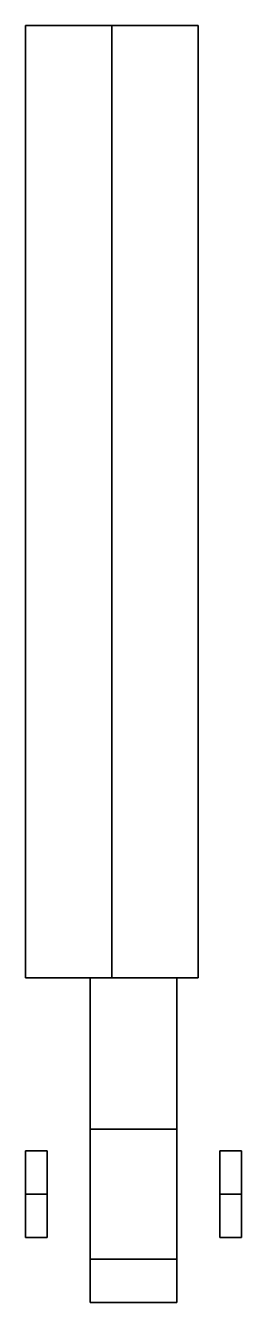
# Model space of a CAD drawing. Extents: x -0.35 to 0.35, y -0.05 to 0.54.
# Drawn here: x -0.35 to -0.25, y -0.05 to 0.54 of the extents above.
import ezdxf

# ---------------------------------------------------------------- set-up
doc = ezdxf.new("R2010")
doc.units = 0
doc.layers.add('CYLYNDER2', color=3, linetype='CONTINUOUS')

msp = doc.modelspace()

# ---------------------------------------------------------------- linework, layer by layer
at = {"layer": 'CYLYNDER2'}
for points in [[(-0.31, 0.54, 0.04), (-0.35, 0.54), (-0.35, 0.1), (-0.31, 0.1, 0.04)], [(-0.35, 0.54), (-0.31, 0.54, -0.04), (-0.31, 0.1, -0.04), (-0.35, 0.1)], [(-0.27, 0.54), (-0.31, 0.54, 0.04), (-0.31, 0.1, 0.04), (-0.27, 0.1)], [(-0.31, 0.54, -0.04), (-0.27, 0.54), (-0.27, 0.1), (-0.31, 0.1, -0.04)], [(-0.35, 0.1), (-0.35, 0.1), (-0.32, 0.1, -0.03), (-0.32, 0.1, 0.03)], [(-0.32, -0.05), (-0.32, -0.03, 0.05), (-0.32, 0.03, 0.07), (-0.32, 0.1, 0.05)], [(-0.28, 0.1, 0.05), (-0.28, 0.1, -0.05), (-0.32, 0.1, -0.05), (-0.32, 0.1, 0.05)], [(-0.32, 0.1, 0.05), (-0.32, 0.1, -0.05), (-0.32, -0.05)], [(-0.32, 0.1, 0.05), (-0.32, 0.03, 0.07), (-0.28, 0.03, 0.07), (-0.28, 0.1, 0.05)], [(-0.28, 0.1, -0.05), (-0.28, 0.03, -0.07), (-0.32, 0.03, -0.07), (-0.32, 0.1, -0.05)], [(-0.32, 0.03, -0.07), (-0.32, -0.03, -0.05), (-0.32, -0.05), (-0.32, 0.1, -0.05)], [(-0.28, 0.03, 0.07), (-0.28, -0.03, 0.05), (-0.28, -0.05), (-0.28, 0.1, 0.05)], [(-0.28, -0.05), (-0.28, -0.05), (-0.28, 0.1, -0.05), (-0.28, 0.1, 0.05)], [(-0.27, 0.1), (-0.28, 0.1, 0.01), (-0.28, 0.1, -0.01), (-0.27, 0.1)], [(-0.28, -0.05), (-0.28, -0.03, -0.05), (-0.28, 0.03, -0.07), (-0.28, 0.1, -0.05)], [(-0.32, 0.03, 0.07), (-0.32, -0.03, 0.05), (-0.28, -0.03, 0.05), (-0.28, 0.03, 0.07)], [(-0.28, 0.03, -0.07), (-0.28, -0.03, -0.05), (-0.32, -0.03, -0.05), (-0.32, 0.03, -0.07)], [(-0.35, 0, -0.02), (-0.35, -0.02), (-0.35, 0, 0.02), (-0.35, 0.02)], [(-0.35, 0.02), (-0.35, 0, 0.02), (-0.34, 0, 0.02), (-0.34, 0.02)], [(-0.35, 0, -0.02), (-0.35, 0.02), (-0.34, 0.02), (-0.34, 0, -0.02)], [(-0.25, 0, 0.02), (-0.25, 0.02), (-0.26, 0.02), (-0.26, 0, 0.02)], [(-0.25, 0.02), (-0.25, 0, -0.02), (-0.26, 0, -0.02), (-0.26, 0.02)], [(-0.25, 0, 0.02), (-0.25, -0.02), (-0.25, 0, -0.02), (-0.25, 0.02)], [(-0.35, 0, 0.02), (-0.35, -0.02), (-0.34, -0.02), (-0.34, 0, 0.02)], [(-0.35, -0.02), (-0.35, 0, -0.02), (-0.34, 0, -0.02), (-0.34, -0.02)], [(-0.25, -0.02), (-0.25, 0, 0.02), (-0.26, 0, 0.02), (-0.26, -0.02)], [(-0.25, 0, -0.02), (-0.25, -0.02), (-0.26, -0.02), (-0.26, 0, -0.02)], [(-0.28, -0.05), (-0.28, -0.03, 0.05), (-0.32, -0.03, 0.05), (-0.32, -0.05)], [(-0.32, -0.05), (-0.32, -0.03, -0.05), (-0.28, -0.03, -0.05), (-0.28, -0.05)]]:
    msp.add_3dface(points, dxfattribs=at)

doc.saveas('drawing.dxf')
